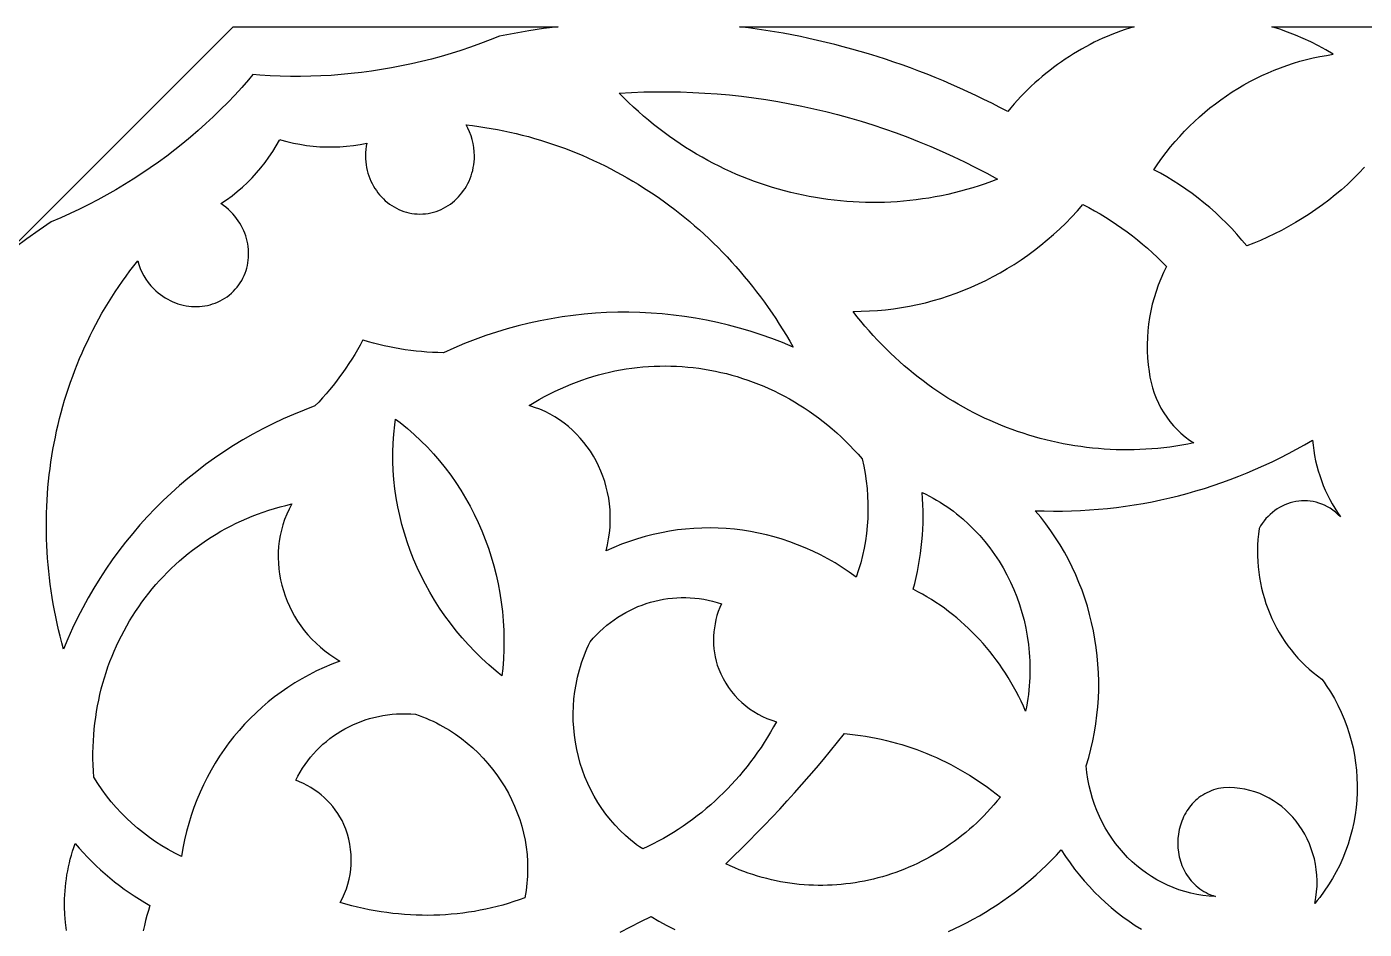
# Model space of a CAD drawing. Extents: x 1908 to 2928, y -299 to 721.
# Drawn here: x 2233.9 to 2323.4, y 561 to 621.4 of the extents above; entities that cross this region are included whole.
import ezdxf

# ---------------------------------------------------------------- set-up
doc = ezdxf.new("R2010")
doc.units = 0
doc.layers.add('BITMAP_LAYER', color=18, linetype='CONTINUOUS')

msp = doc.modelspace()

# ---------------------------------------------------------------- linework, layer by layer
at = {"layer": 'BITMAP_LAYER'}
for points in [[(2232.347, 606.042), (2247.726, 621.421), (2269.476, 621.421), (2268.496, 621.294), (2267.517, 621.147), (2266.541, 620.98), (2265.567, 620.794), (2264.924, 620.537), (2264.278, 620.292), (2263.628, 620.06), (2262.976, 619.841), (2262.32, 619.635), (2261.661, 619.441), (2261, 619.261), (2260.337, 619.093), (2259.671, 618.938), (2259.003, 618.796), (2258.333, 618.667), (2257.661, 618.552), (2256.988, 618.449), (2256.313, 618.359), (2255.637, 618.282), (2254.96, 618.218), (2254.282, 618.167), (2253.602, 618.129), (2252.923, 618.104), (2252.242, 618.093), (2251.562, 618.094), (2250.881, 618.109), (2250.2, 618.137), (2249.519, 618.178), (2249.055, 618.215), (2248.752, 617.86), (2248.3, 617.35), (2247.838, 616.848), (2247.367, 616.357), (2246.887, 615.874), (2246.397, 615.402), (2245.899, 614.938), (2245.392, 614.485), (2244.877, 614.041), (2244.353, 613.607), (2243.82, 613.184), (2243.279, 612.77), (2242.73, 612.367), (2242.173, 611.974), (2241.609, 611.591), (2241.036, 611.219), (2240.456, 610.858), (2239.868, 610.507), (2239.273, 610.167), (2238.671, 609.839), (2238.061, 609.521), (2237.445, 609.214), (2236.821, 608.919), (2236.191, 608.635), (2235.554, 608.362), (2234.734, 607.806), (2233.926, 607.233), (2233.13, 606.645)], [(2323.455, 612.027), (2323.091, 611.632), (2322.713, 611.248), (2322.321, 610.875), (2321.917, 610.513), (2321.502, 610.162), (2321.077, 609.823), (2320.643, 609.496), (2320.201, 609.181), (2319.753, 608.878), (2319.299, 608.588), (2318.84, 608.31), (2318.377, 608.046), (2317.913, 607.795), (2317.446, 607.557), (2316.98, 607.334), (2316.514, 607.124), (2316.051, 606.929), (2315.59, 606.749), (2315.261, 607.145), (2314.924, 607.532), (2314.577, 607.909), (2314.222, 608.276), (2313.858, 608.633), (2313.487, 608.98), (2313.107, 609.316), (2312.719, 609.642), (2312.323, 609.958), (2311.92, 610.262), (2311.51, 610.556), (2311.092, 610.838), (2310.668, 611.11), (2310.237, 611.369), (2309.8, 611.618), (2309.356, 611.854), (2309.625, 612.248), (2309.902, 612.634), (2310.189, 613.01), (2310.484, 613.378), (2310.787, 613.737), (2311.098, 614.086), (2311.416, 614.427), (2311.743, 614.758), (2312.077, 615.08), (2312.418, 615.392), (2312.766, 615.694), (2313.121, 615.986), (2313.483, 616.269), (2313.851, 616.541), (2314.226, 616.803), (2314.606, 617.055), (2314.993, 617.297), (2315.385, 617.527), (2315.783, 617.747), (2316.186, 617.957), (2316.594, 618.155), (2317.007, 618.342), (2317.425, 618.518), (2317.847, 618.683), (2318.274, 618.836), (2318.705, 618.978), (2319.14, 619.108), (2319.579, 619.226), (2320.021, 619.332), (2320.467, 619.426), (2320.916, 619.508), (2321.368, 619.578), (2320.877, 619.871), (2320.379, 620.147), (2319.874, 620.405), (2319.362, 620.645), (2318.843, 620.866), (2318.319, 621.07), (2317.789, 621.255), (2317.255, 621.421), (2343.091, 621.421)], [(2236.565, 560.934), (2236.502, 561.465), (2236.461, 561.997), (2236.444, 562.531), (2236.449, 563.065), (2236.477, 563.599), (2236.5, 563.866), (2236.529, 564.132), (2236.564, 564.398), (2236.605, 564.664), (2236.651, 564.929), (2236.704, 565.193), (2236.763, 565.456), (2236.828, 565.719), (2236.899, 565.981), (2236.976, 566.241), (2237.06, 566.501), (2237.149, 566.759), (2237.418, 566.449), (2237.693, 566.146), (2237.974, 565.848), (2238.262, 565.557), (2238.556, 565.273), (2238.856, 564.995), (2239.162, 564.724), (2239.473, 564.46), (2239.79, 564.203), (2240.113, 563.953), (2240.441, 563.71), (2240.775, 563.475), (2241.113, 563.247), (2241.457, 563.026), (2241.805, 562.813), (2242.158, 562.608), (2242.053, 562.275), (2241.955, 561.939), (2241.865, 561.601), (2241.783, 561.261), (2241.708, 560.92)], [(2295.617, 560.876), (2296.038, 561.067), (2296.456, 561.267), (2296.869, 561.477), (2297.279, 561.695), (2297.684, 561.922), (2298.085, 562.158), (2298.481, 562.402), (2298.873, 562.656), (2299.26, 562.917), (2299.642, 563.187), (2300.019, 563.466), (2300.391, 563.753), (2300.758, 564.048), (2301.119, 564.351), (2301.475, 564.663), (2301.825, 564.982), (2302.17, 565.31), (2302.509, 565.645), (2302.841, 565.988), (2303.168, 566.339), (2303.453, 565.898), (2303.751, 565.469), (2304.059, 565.052), (2304.379, 564.646), (2304.709, 564.252), (2305.05, 563.871), (2305.401, 563.502), (2305.762, 563.145), (2306.133, 562.801), (2306.512, 562.47), (2306.9, 562.152), (2307.297, 561.848), (2307.702, 561.556), (2308.115, 561.279), (2308.536, 561.015)], [(2273.637, 560.835), (2274.326, 561.188), (2275.018, 561.533), (2275.715, 561.869), (2276.235, 561.563), (2276.763, 561.271), (2277.297, 560.995)]]:
    msp.add_lwpolyline(points, dxfattribs=at)
for points in [[(2307.737, 621.329), (2307.435, 621.23), (2307.135, 621.126), (2306.836, 621.016), (2306.54, 620.9), (2306.246, 620.779), (2305.954, 620.651), (2305.664, 620.519), (2305.377, 620.38), (2305.092, 620.237), (2304.81, 620.087), (2304.53, 619.932), (2304.253, 619.772), (2303.978, 619.606), (2303.707, 619.435), (2303.438, 619.259), (2303.172, 619.078), (2302.909, 618.891), (2302.65, 618.699), (2302.393, 618.502), (2302.14, 618.299), (2301.89, 618.092), (2301.643, 617.88), (2301.4, 617.662), (2301.16, 617.44), (2300.924, 617.212), (2300.691, 616.98), (2300.462, 616.743), (2300.237, 616.501), (2300.016, 616.254), (2299.799, 616.003), (2299.586, 615.747), (2299.056, 616.025), (2298.524, 616.297), (2297.989, 616.563), (2297.452, 616.822), (2296.913, 617.075), (2296.371, 617.321), (2295.827, 617.561), (2295.28, 617.794), (2294.732, 618.021), (2294.181, 618.241), (2293.628, 618.455), (2293.074, 618.663), (2292.517, 618.864), (2291.958, 619.058), (2291.398, 619.246), (2290.836, 619.427), (2290.272, 619.602), (2289.706, 619.77), (2289.138, 619.931), (2288.569, 620.086), (2287.999, 620.234), (2287.426, 620.376), (2286.853, 620.511), (2286.278, 620.639), (2285.701, 620.76), (2285.124, 620.875), (2284.545, 620.983), (2283.965, 621.084), (2283.383, 621.179), (2282.801, 621.266), (2282.217, 621.347), (2281.633, 621.421), (2308.042, 621.421)], [(2277.676, 617.06), (2278.496, 617.031), (2279.315, 616.987), (2280.132, 616.929), (2280.948, 616.856), (2281.762, 616.768), (2282.575, 616.666), (2283.385, 616.549), (2284.194, 616.418), (2285, 616.272), (2285.803, 616.111), (2286.604, 615.937), (2287.402, 615.748), (2288.196, 615.544), (2288.988, 615.327), (2289.776, 615.095), (2290.561, 614.849), (2291.342, 614.588), (2292.119, 614.314), (2292.892, 614.025), (2293.66, 613.723), (2294.425, 613.406), (2295.184, 613.076), (2295.939, 612.731), (2296.689, 612.373), (2297.434, 612), (2298.174, 611.614), (2298.908, 611.214), (2298.496, 611.06), (2298.082, 610.913), (2297.666, 610.775), (2297.25, 610.644), (2296.832, 610.522), (2296.413, 610.408), (2295.993, 610.303), (2295.572, 610.205), (2295.151, 610.115), (2294.729, 610.034), (2294.306, 609.96), (2293.883, 609.894), (2293.46, 609.837), (2293.036, 609.787), (2292.612, 609.745), (2292.187, 609.712), (2291.763, 609.686), (2291.339, 609.668), (2290.915, 609.658), (2290.492, 609.655), (2290.069, 609.661), (2289.646, 609.674), (2289.224, 609.695), (2288.802, 609.724), (2288.381, 609.761), (2287.961, 609.805), (2287.542, 609.857), (2287.124, 609.916), (2286.707, 609.984), (2286.292, 610.058), (2285.877, 610.141), (2285.464, 610.231), (2285.053, 610.328), (2284.643, 610.433), (2284.235, 610.546), (2283.829, 610.666), (2283.424, 610.794), (2283.022, 610.929), (2282.622, 611.071), (2282.223, 611.221), (2281.827, 611.378), (2281.434, 611.543), (2281.043, 611.715), (2280.654, 611.894), (2280.268, 612.08), (2279.885, 612.274), (2279.505, 612.475), (2279.127, 612.683), (2278.753, 612.899), (2278.382, 613.122), (2278.014, 613.351), (2277.649, 613.588), (2277.288, 613.832), (2276.93, 614.084), (2276.576, 614.342), (2276.225, 614.607), (2275.878, 614.88), (2275.535, 615.159), (2275.196, 615.445), (2274.862, 615.739), (2274.531, 616.039), (2274.205, 616.346), (2273.882, 616.66), (2273.565, 616.981), (2274.388, 617.027), (2275.211, 617.057), (2276.033, 617.073), (2276.855, 617.074)], [(2263.742, 614.81), (2264.166, 614.753), (2264.588, 614.69), (2265.009, 614.62), (2265.428, 614.544), (2265.845, 614.461), (2266.261, 614.372), (2266.674, 614.277), (2267.086, 614.175), (2267.496, 614.067), (2267.904, 613.953), (2268.31, 613.833), (2268.714, 613.706), (2269.115, 613.573), (2269.515, 613.435), (2269.912, 613.29), (2270.307, 613.139), (2270.699, 612.983), (2271.089, 612.82), (2271.477, 612.651), (2271.862, 612.477), (2272.244, 612.297), (2272.624, 612.111), (2273.001, 611.919), (2273.375, 611.722), (2273.746, 611.519), (2274.115, 611.31), (2274.48, 611.096), (2274.843, 610.876), (2275.203, 610.651), (2275.559, 610.42), (2275.912, 610.184), (2276.262, 609.943), (2276.609, 609.696), (2276.952, 609.444), (2277.292, 609.186), (2277.629, 608.923), (2277.962, 608.655), (2278.292, 608.382), (2278.618, 608.104), (2278.94, 607.821), (2279.258, 607.532), (2279.573, 607.239), (2279.884, 606.94), (2280.191, 606.637), (2280.494, 606.329), (2280.793, 606.016), (2281.088, 605.698), (2281.379, 605.375), (2281.666, 605.048), (2281.948, 604.715), (2282.227, 604.379), (2282.5, 604.037), (2282.77, 603.691), (2283.035, 603.34), (2283.295, 602.985), (2283.551, 602.626), (2283.803, 602.262), (2284.049, 601.893), (2284.291, 601.52), (2284.528, 601.143), (2284.761, 600.762), (2284.988, 600.376), (2285.211, 599.986), (2284.502, 600.279), (2283.788, 600.553), (2283.069, 600.806), (2282.347, 601.04), (2281.62, 601.254), (2280.89, 601.449), (2280.157, 601.624), (2279.421, 601.779), (2278.682, 601.914), (2277.941, 602.03), (2277.199, 602.126), (2276.455, 602.202), (2275.709, 602.259), (2274.964, 602.296), (2274.217, 602.313), (2273.471, 602.311), (2272.725, 602.289), (2271.979, 602.247), (2271.235, 602.186), (2270.491, 602.105), (2269.75, 602.005), (2269.01, 601.884), (2268.273, 601.745), (2267.539, 601.585), (2266.808, 601.406), (2266.08, 601.208), (2265.355, 600.989), (2264.635, 600.752), (2263.92, 600.494), (2263.209, 600.217), (2262.503, 599.921), (2261.803, 599.605), (2261.435, 599.612), (2261.068, 599.627), (2260.703, 599.649), (2260.338, 599.678), (2259.976, 599.714), (2259.614, 599.757), (2259.255, 599.806), (2258.897, 599.863), (2258.54, 599.926), (2258.186, 599.996), (2257.833, 600.073), (2257.482, 600.156), (2257.133, 600.246), (2256.786, 600.342), (2256.442, 600.445), (2256.411, 600.454), (2256.396, 600.426), (2256.225, 600.109), (2256.048, 599.796), (2255.865, 599.486), (2255.676, 599.179), (2255.48, 598.876), (2255.279, 598.575), (2255.072, 598.279), (2254.859, 597.985), (2254.639, 597.696), (2254.414, 597.41), (2254.183, 597.128), (2253.946, 596.85), (2253.703, 596.576), (2253.454, 596.307), (2253.199, 596.041), (2252.481, 595.769), (2251.772, 595.48), (2251.074, 595.173), (2250.386, 594.849), (2249.708, 594.508), (2249.042, 594.15), (2248.387, 593.776), (2247.743, 593.386), (2247.111, 592.979), (2246.491, 592.557), (2245.883, 592.119), (2245.288, 591.665), (2244.705, 591.197), (2244.135, 590.714), (2243.578, 590.216), (2243.035, 589.704), (2242.506, 589.178), (2241.99, 588.638), (2241.489, 588.084), (2241.002, 587.517), (2240.53, 586.937), (2240.073, 586.344), (2239.631, 585.739), (2239.204, 585.121), (2238.794, 584.491), (2238.399, 583.848), (2238.02, 583.195), (2237.658, 582.529), (2237.312, 581.853), (2236.983, 581.166), (2236.672, 580.467), (2236.378, 579.759), (2236.26, 580.192), (2236.148, 580.625), (2236.042, 581.059), (2235.943, 581.494), (2235.851, 581.929), (2235.764, 582.364), (2235.685, 582.799), (2235.611, 583.234), (2235.544, 583.669), (2235.484, 584.105), (2235.43, 584.54), (2235.382, 584.975), (2235.341, 585.41), (2235.305, 585.845), (2235.277, 586.279), (2235.254, 586.713), (2235.238, 587.146), (2235.228, 587.579), (2235.224, 588.011), (2235.227, 588.443), (2235.236, 588.874), (2235.251, 589.304), (2235.272, 589.733), (2235.3, 590.161), (2235.333, 590.588), (2235.373, 591.014), (2235.419, 591.439), (2235.472, 591.863), (2235.53, 592.286), (2235.594, 592.707), (2235.665, 593.127), (2235.742, 593.545), (2235.825, 593.962), (2235.913, 594.377), (2236.008, 594.791), (2236.109, 595.202), (2236.216, 595.612), (2236.329, 596.02), (2236.448, 596.427), (2236.573, 596.831), (2236.705, 597.233), (2236.842, 597.633), (2236.985, 598.031), (2237.133, 598.426), (2237.288, 598.819), (2237.449, 599.21), (2237.616, 599.598), (2237.788, 599.984), (2237.967, 600.367), (2238.151, 600.748), (2238.341, 601.125), (2238.538, 601.5), (2238.739, 601.872), (2238.947, 602.242), (2239.161, 602.608), (2239.38, 602.971), (2239.605, 603.331), (2239.836, 603.688), (2240.073, 604.041), (2240.315, 604.391), (2240.563, 604.738), (2240.817, 605.081), (2241.077, 605.421), (2241.342, 605.757), (2241.417, 605.499), (2241.51, 605.246), (2241.621, 604.998), (2241.748, 604.758), (2241.891, 604.526), (2242.05, 604.303), (2242.225, 604.09), (2242.413, 603.889), (2242.558, 603.75), (2242.708, 603.621), (2242.862, 603.499), (2243.02, 603.386), (2243.182, 603.282), (2243.348, 603.186), (2243.516, 603.099), (2243.687, 603.02), (2243.861, 602.95), (2244.036, 602.888), (2244.214, 602.835), (2244.392, 602.79), (2244.572, 602.754), (2244.753, 602.727), (2244.933, 602.708), (2245.114, 602.698), (2245.295, 602.696), (2245.475, 602.703), (2245.654, 602.719), (2245.832, 602.743), (2246.008, 602.776), (2246.182, 602.818), (2246.354, 602.868), (2246.524, 602.927), (2246.69, 602.995), (2246.853, 603.072), (2247.012, 603.157), (2247.168, 603.251), (2247.319, 603.354), (2247.465, 603.465), (2247.607, 603.585), (2247.743, 603.715), (2247.872, 603.851), (2247.993, 603.992), (2248.104, 604.139), (2248.207, 604.29), (2248.301, 604.445), (2248.386, 604.605), (2248.463, 604.768), (2248.53, 604.934), (2248.59, 605.104), (2248.64, 605.275), (2248.682, 605.45), (2248.715, 605.626), (2248.739, 605.804), (2248.755, 605.983), (2248.762, 606.163), (2248.76, 606.343), (2248.75, 606.524), (2248.731, 606.705), (2248.704, 606.886), (2248.668, 607.066), (2248.623, 607.244), (2248.57, 607.422), (2248.508, 607.597), (2248.438, 607.771), (2248.359, 607.942), (2248.272, 608.11), (2248.176, 608.276), (2248.071, 608.437), (2247.959, 608.596), (2247.837, 608.75), (2247.707, 608.899), (2247.569, 609.044), (2247.41, 609.196), (2247.245, 609.337), (2247.075, 609.467), (2246.901, 609.586), (2247.283, 609.843), (2247.652, 610.113), (2248.008, 610.396), (2248.351, 610.691), (2248.681, 610.998), (2248.998, 611.317), (2249.301, 611.646), (2249.59, 611.986), (2249.866, 612.336), (2250.128, 612.696), (2250.376, 613.066), (2250.609, 613.444), (2250.828, 613.831), (2250.852, 613.876), (2250.9, 613.861), (2251.329, 613.742), (2251.761, 613.64), (2252.198, 613.554), (2252.637, 613.484), (2253.08, 613.432), (2253.525, 613.396), (2253.972, 613.377), (2254.421, 613.376), (2254.872, 613.393), (2255.323, 613.427), (2255.775, 613.478), (2256.227, 613.548), (2256.679, 613.636), (2256.64, 613.429), (2256.612, 613.217), (2256.595, 613), (2256.589, 612.781), (2256.594, 612.58), (2256.608, 612.383), (2256.631, 612.188), (2256.663, 611.996), (2256.704, 611.808), (2256.753, 611.623), (2256.81, 611.442), (2256.876, 611.266), (2256.949, 611.093), (2257.029, 610.926), (2257.117, 610.763), (2257.212, 610.605), (2257.314, 610.452), (2257.422, 610.305), (2257.536, 610.164), (2257.657, 610.029), (2257.784, 609.9), (2257.916, 609.778), (2258.054, 609.662), (2258.197, 609.553), (2258.345, 609.452), (2258.497, 609.359), (2258.654, 609.273), (2258.816, 609.195), (2258.981, 609.125), (2259.151, 609.064), (2259.324, 609.011), (2259.5, 608.968), (2259.68, 608.934), (2259.862, 608.909), (2260.047, 608.894), (2260.235, 608.889), (2260.423, 608.894), (2260.608, 608.909), (2260.79, 608.934), (2260.97, 608.968), (2261.146, 609.011), (2261.319, 609.064), (2261.489, 609.125), (2261.654, 609.195), (2261.816, 609.273), (2261.973, 609.359), (2262.125, 609.452), (2262.273, 609.553), (2262.416, 609.662), (2262.554, 609.778), (2262.686, 609.9), (2262.813, 610.029), (2262.934, 610.164), (2263.048, 610.305), (2263.156, 610.452), (2263.258, 610.605), (2263.353, 610.763), (2263.441, 610.926), (2263.521, 611.093), (2263.594, 611.266), (2263.659, 611.442), (2263.717, 611.623), (2263.766, 611.808), (2263.807, 611.996), (2263.839, 612.188), (2263.862, 612.383), (2263.876, 612.58), (2263.881, 612.781), (2263.872, 613.057), (2263.844, 613.331), (2263.799, 613.601), (2263.736, 613.866), (2263.656, 614.126), (2263.56, 614.379), (2263.446, 614.624), (2263.317, 614.86)], [(2305.006, 609.317), (2305.387, 609.109), (2305.764, 608.894), (2306.137, 608.67), (2306.504, 608.438), (2306.867, 608.197), (2307.226, 607.949), (2307.579, 607.693), (2307.927, 607.429), (2308.27, 607.158), (2308.608, 606.878), (2308.94, 606.592), (2309.266, 606.297), (2309.587, 605.996), (2309.903, 605.687), (2310.212, 605.37), (2310.012, 604.966), (2309.828, 604.554), (2309.661, 604.136), (2309.511, 603.711), (2309.377, 603.281), (2309.26, 602.846), (2309.161, 602.406), (2309.078, 601.963), (2309.012, 601.516), (2308.964, 601.067), (2308.933, 600.615), (2308.919, 600.162), (2308.923, 599.708), (2308.945, 599.254), (2308.984, 598.8), (2309.041, 598.347), (2309.099, 597.974), (2309.177, 597.608), (2309.274, 597.249), (2309.39, 596.898), (2309.523, 596.556), (2309.674, 596.222), (2309.842, 595.899), (2310.026, 595.587), (2310.227, 595.286), (2310.443, 594.997), (2310.675, 594.722), (2310.921, 594.46), (2311.181, 594.212), (2311.456, 593.98), (2311.743, 593.764), (2312.044, 593.565), (2311.643, 593.486), (2311.242, 593.414), (2310.841, 593.35), (2310.44, 593.294), (2310.039, 593.245), (2309.638, 593.203), (2309.237, 593.169), (2308.836, 593.142), (2308.436, 593.122), (2308.036, 593.109), (2307.637, 593.104), (2307.238, 593.106), (2306.84, 593.115), (2306.442, 593.131), (2306.045, 593.155), (2305.649, 593.185), (2305.254, 593.223), (2304.861, 593.267), (2304.468, 593.319), (2304.076, 593.377), (2303.686, 593.443), (2303.297, 593.515), (2302.909, 593.594), (2302.523, 593.68), (2302.139, 593.773), (2301.756, 593.873), (2301.375, 593.979), (2300.996, 594.092), (2300.618, 594.212), (2300.243, 594.338), (2299.87, 594.471), (2299.499, 594.611), (2299.13, 594.757), (2298.763, 594.91), (2298.399, 595.069), (2298.037, 595.234), (2297.678, 595.406), (2297.322, 595.585), (2296.968, 595.77), (2296.617, 595.961), (2296.268, 596.158), (2295.923, 596.362), (2295.581, 596.572), (2295.241, 596.789), (2294.905, 597.011), (2294.573, 597.24), (2294.243, 597.475), (2293.917, 597.715), (2293.595, 597.962), (2293.276, 598.215), (2292.96, 598.474), (2292.649, 598.739), (2292.341, 599.01), (2292.037, 599.287), (2291.737, 599.57), (2291.441, 599.858), (2291.15, 600.153), (2290.862, 600.453), (2290.579, 600.759), (2290.3, 601.07), (2290.026, 601.388), (2289.756, 601.711), (2289.491, 602.039), (2289.23, 602.374), (2289.777, 602.378), (2290.322, 602.398), (2290.865, 602.433), (2291.406, 602.483), (2291.945, 602.548), (2292.48, 602.627), (2293.013, 602.722), (2293.542, 602.83), (2294.068, 602.954), (2294.59, 603.092), (2295.109, 603.244), (2295.622, 603.41), (2296.132, 603.59), (2296.636, 603.784), (2297.136, 603.991), (2297.63, 604.213), (2298.119, 604.448), (2298.602, 604.696), (2299.079, 604.958), (2299.55, 605.232), (2300.015, 605.52), (2300.472, 605.821), (2300.923, 606.135), (2301.366, 606.461), (2301.802, 606.8), (2302.23, 607.151), (2302.65, 607.515), (2303.061, 607.891), (2303.464, 608.279), (2303.859, 608.68), (2304.244, 609.092), (2304.62, 609.516)], [(2277.038, 598.712), (2277.412, 598.699), (2277.787, 598.677), (2278.16, 598.647), (2278.533, 598.608), (2278.905, 598.561), (2279.276, 598.506), (2279.645, 598.443), (2280.014, 598.371), (2280.381, 598.292), (2280.746, 598.204), (2281.11, 598.108), (2281.472, 598.004), (2281.832, 597.891), (2282.19, 597.771), (2282.546, 597.642), (2282.9, 597.506), (2283.251, 597.361), (2283.599, 597.208), (2283.945, 597.048), (2284.288, 596.879), (2284.628, 596.703), (2284.965, 596.518), (2285.299, 596.326), (2285.63, 596.125), (2285.956, 595.917), (2286.28, 595.701), (2286.599, 595.477), (2286.915, 595.245), (2287.227, 595.006), (2287.535, 594.758), (2287.838, 594.503), (2288.137, 594.241), (2288.432, 593.97), (2288.722, 593.692), (2289.007, 593.406), (2289.287, 593.113), (2289.563, 592.811), (2289.833, 592.503), (2289.943, 592.01), (2290.036, 591.515), (2290.11, 591.017), (2290.167, 590.517), (2290.205, 590.017), (2290.225, 589.515), (2290.227, 589.014), (2290.211, 588.512), (2290.177, 588.012), (2290.125, 587.514), (2290.056, 587.018), (2289.968, 586.524), (2289.862, 586.034), (2289.739, 585.547), (2289.597, 585.065), (2289.438, 584.588), (2288.973, 584.92), (2288.5, 585.236), (2288.019, 585.533), (2287.531, 585.814), (2287.037, 586.076), (2286.536, 586.321), (2286.03, 586.548), (2285.518, 586.758), (2285.002, 586.949), (2284.48, 587.123), (2283.955, 587.279), (2283.426, 587.417), (2282.893, 587.537), (2282.358, 587.639), (2281.82, 587.723), (2281.28, 587.789), (2280.738, 587.837), (2280.195, 587.867), (2279.651, 587.878), (2279.107, 587.871), (2278.562, 587.846), (2278.019, 587.803), (2277.475, 587.741), (2276.934, 587.661), (2276.393, 587.562), (2275.855, 587.445), (2275.319, 587.309), (2274.787, 587.154), (2274.257, 586.981), (2273.731, 586.789), (2273.209, 586.579), (2272.692, 586.349), (2272.789, 586.744), (2272.865, 587.14), (2272.922, 587.535), (2272.96, 587.929), (2272.978, 588.322), (2272.978, 588.713), (2272.96, 589.101), (2272.924, 589.485), (2272.87, 589.866), (2272.799, 590.242), (2272.71, 590.613), (2272.606, 590.977), (2272.485, 591.336), (2272.348, 591.687), (2272.195, 592.03), (2272.027, 592.365), (2271.844, 592.691), (2271.647, 593.007), (2271.435, 593.313), (2271.209, 593.608), (2270.97, 593.891), (2270.718, 594.162), (2270.452, 594.421), (2270.174, 594.665), (2269.884, 594.896), (2269.581, 595.112), (2269.267, 595.313), (2268.942, 595.498), (2268.606, 595.666), (2268.259, 595.817), (2267.902, 595.95), (2267.535, 596.065), (2267.878, 596.276), (2268.224, 596.478), (2268.572, 596.671), (2268.923, 596.855), (2269.277, 597.03), (2269.633, 597.197), (2269.991, 597.355), (2270.351, 597.504), (2270.713, 597.644), (2271.077, 597.776), (2271.442, 597.899), (2271.809, 598.013), (2272.178, 598.118), (2272.547, 598.215), (2272.918, 598.304), (2273.29, 598.383), (2273.663, 598.454), (2274.037, 598.517), (2274.411, 598.571), (2274.786, 598.617), (2275.161, 598.654), (2275.536, 598.682), (2275.912, 598.702), (2276.287, 598.714), (2276.662, 598.717)], [(2258.914, 594.927), (2259.391, 594.54), (2259.852, 594.136), (2260.298, 593.718), (2260.729, 593.284), (2261.143, 592.837), (2261.542, 592.375), (2261.925, 591.9), (2262.291, 591.412), (2262.641, 590.913), (2262.973, 590.401), (2263.289, 589.878), (2263.588, 589.344), (2263.869, 588.8), (2264.132, 588.246), (2264.378, 587.683), (2264.605, 587.111), (2264.814, 586.531), (2265.005, 585.943), (2265.177, 585.348), (2265.33, 584.746), (2265.464, 584.138), (2265.578, 583.524), (2265.673, 582.905), (2265.749, 582.282), (2265.804, 581.654), (2265.839, 581.022), (2265.853, 580.387), (2265.847, 579.75), (2265.821, 579.11), (2265.773, 578.469), (2265.72, 577.98), (2265.338, 578.288), (2264.85, 578.708), (2264.379, 579.142), (2263.924, 579.588), (2263.485, 580.047), (2263.064, 580.519), (2262.659, 581.002), (2262.271, 581.496), (2261.9, 582.001), (2261.547, 582.516), (2261.212, 583.041), (2260.895, 583.574), (2260.595, 584.117), (2260.314, 584.667), (2260.052, 585.225), (2259.809, 585.79), (2259.584, 586.362), (2259.379, 586.94), (2259.193, 587.523), (2259.026, 588.112), (2258.88, 588.705), (2258.753, 589.302), (2258.647, 589.903), (2258.561, 590.507), (2258.496, 591.113), (2258.451, 591.721), (2258.428, 592.331), (2258.426, 592.942), (2258.446, 593.554), (2258.487, 594.165), (2258.55, 594.776), (2258.603, 595.162)], [(2320.021, 593.411), (2320.069, 593.065), (2320.127, 592.721), (2320.196, 592.38), (2320.277, 592.042), (2320.368, 591.708), (2320.469, 591.378), (2320.582, 591.051), (2320.705, 590.729), (2320.838, 590.411), (2320.981, 590.099), (2321.135, 589.791), (2321.299, 589.489), (2321.473, 589.193), (2321.656, 588.903), (2321.849, 588.62), (2321.684, 588.785), (2321.514, 588.935), (2321.34, 589.071), (2321.161, 589.194), (2320.979, 589.302), (2320.793, 589.397), (2320.605, 589.478), (2320.414, 589.547), (2320.222, 589.602), (2320.029, 589.645), (2319.835, 589.675), (2319.64, 589.693), (2319.446, 589.699), (2319.252, 589.693), (2319.059, 589.676), (2318.868, 589.647), (2318.679, 589.607), (2318.493, 589.556), (2318.309, 589.495), (2318.129, 589.423), (2317.953, 589.341), (2317.782, 589.25), (2317.615, 589.148), (2317.453, 589.037), (2317.298, 588.916), (2317.149, 588.787), (2317.006, 588.649), (2316.871, 588.502), (2316.744, 588.346), (2316.625, 588.183), (2316.514, 588.012), (2316.413, 587.833), (2316.366, 587.465), (2316.332, 587.098), (2316.311, 586.731), (2316.302, 586.365), (2316.305, 586.001), (2316.321, 585.637), (2316.348, 585.276), (2316.388, 584.916), (2316.439, 584.559), (2316.502, 584.205), (2316.577, 583.853), (2316.664, 583.505), (2316.761, 583.161), (2316.87, 582.821), (2316.99, 582.485), (2317.121, 582.154), (2317.263, 581.828), (2317.415, 581.507), (2317.578, 581.192), (2317.752, 580.883), (2317.936, 580.58), (2318.13, 580.284), (2318.334, 579.994), (2318.549, 579.713), (2318.773, 579.438), (2319.007, 579.172), (2319.25, 578.914), (2319.503, 578.664), (2319.765, 578.424), (2320.037, 578.193), (2320.317, 577.971), (2320.607, 577.759), (2320.76, 577.549), (2320.909, 577.337), (2321.19, 576.905), (2321.45, 576.462), (2321.69, 576.011), (2321.91, 575.552), (2322.109, 575.085), (2322.287, 574.611), (2322.445, 574.131), (2322.582, 573.645), (2322.699, 573.156), (2322.796, 572.662), (2322.872, 572.166), (2322.927, 571.667), (2322.962, 571.166), (2322.977, 570.665), (2322.972, 570.164), (2322.946, 569.663), (2322.9, 569.164), (2322.834, 568.668), (2322.748, 568.174), (2322.641, 567.684), (2322.514, 567.198), (2322.367, 566.718), (2322.2, 566.243), (2322.013, 565.775), (2321.805, 565.315), (2321.578, 564.863), (2321.331, 564.42), (2321.063, 563.987), (2320.776, 563.564), (2320.468, 563.153), (2320.307, 562.951), (2320.141, 562.753), (2320.211, 563.137), (2320.26, 563.519), (2320.286, 563.898), (2320.291, 564.274), (2320.275, 564.645), (2320.239, 565.012), (2320.184, 565.372), (2320.109, 565.727), (2320.016, 566.074), (2319.905, 566.413), (2319.776, 566.744), (2319.63, 567.066), (2319.468, 567.378), (2319.291, 567.68), (2319.098, 567.97), (2318.89, 568.248), (2318.668, 568.513), (2318.433, 568.765), (2318.185, 569.003), (2317.924, 569.226), (2317.652, 569.434), (2317.368, 569.625), (2317.073, 569.799), (2316.768, 569.956), (2316.454, 570.095), (2316.13, 570.214), (2315.798, 570.314), (2315.458, 570.393), (2315.11, 570.451), (2314.755, 570.488), (2314.395, 570.501), (2314.028, 570.492), (2313.854, 570.465), (2313.684, 570.43), (2313.52, 570.389), (2313.36, 570.34), (2313.206, 570.285), (2313.057, 570.224), (2312.912, 570.156), (2312.773, 570.082), (2312.638, 570.002), (2312.509, 569.917), (2312.385, 569.827), (2312.266, 569.731), (2312.152, 569.631), (2312.043, 569.525), (2311.939, 569.416), (2311.84, 569.302), (2311.747, 569.184), (2311.659, 569.062), (2311.575, 568.937), (2311.498, 568.809), (2311.425, 568.677), (2311.358, 568.542), (2311.296, 568.405), (2311.239, 568.265), (2311.188, 568.123), (2311.141, 567.979), (2311.065, 567.686), (2311.01, 567.388), (2310.977, 567.086), (2310.966, 566.782), (2310.976, 566.478), (2311.009, 566.176), (2311.033, 566.026), (2311.064, 565.877), (2311.099, 565.73), (2311.14, 565.584), (2311.187, 565.44), (2311.24, 565.298), (2311.298, 565.158), (2311.362, 565.02), (2311.431, 564.885), (2311.506, 564.753), (2311.587, 564.624), (2311.673, 564.499), (2311.766, 564.377), (2311.864, 564.259), (2311.967, 564.144), (2312.077, 564.034), (2312.192, 563.929), (2312.313, 563.828), (2312.44, 563.732), (2312.573, 563.641), (2312.712, 563.555), (2312.856, 563.475), (2313.007, 563.4), (2313.163, 563.332), (2313.325, 563.27), (2313.493, 563.214), (2313.07, 563.239), (2312.652, 563.284), (2312.24, 563.35), (2311.833, 563.435), (2311.434, 563.54), (2311.042, 563.663), (2310.657, 563.805), (2310.28, 563.964), (2309.912, 564.141), (2309.553, 564.335), (2309.203, 564.546), (2308.863, 564.772), (2308.533, 565.014), (2308.214, 565.271), (2307.907, 565.543), (2307.611, 565.829), (2307.327, 566.129), (2307.056, 566.442), (2306.798, 566.768), (2306.553, 567.106), (2306.323, 567.456), (2306.107, 567.817), (2305.905, 568.189), (2305.72, 568.572), (2305.55, 568.965), (2305.396, 569.367), (2305.259, 569.778), (2305.139, 570.198), (2305.037, 570.627), (2304.953, 571.062), (2304.888, 571.506), (2304.841, 571.955), (2305.006, 572.513), (2305.153, 573.074), (2305.282, 573.638), (2305.392, 574.204), (2305.484, 574.771), (2305.558, 575.34), (2305.613, 575.91), (2305.651, 576.479), (2305.671, 577.049), (2305.673, 577.618), (2305.658, 578.186), (2305.625, 578.753), (2305.575, 579.317), (2305.507, 579.879), (2305.422, 580.438), (2305.32, 580.994), (2305.2, 581.545), (2305.064, 582.092), (2304.911, 582.635), (2304.741, 583.172), (2304.554, 583.703), (2304.351, 584.229), (2304.131, 584.747), (2303.895, 585.258), (2303.642, 585.762), (2303.373, 586.257), (2303.088, 586.744), (2302.787, 587.222), (2302.47, 587.691), (2302.137, 588.149), (2301.788, 588.597), (2301.424, 589.034), (2302.031, 589.014), (2302.637, 589.005), (2303.243, 589.008), (2303.849, 589.021), (2304.453, 589.046), (2305.056, 589.081), (2305.659, 589.128), (2306.26, 589.185), (2306.86, 589.253), (2307.458, 589.332), (2308.054, 589.422), (2308.649, 589.523), (2309.242, 589.635), (2309.834, 589.757), (2310.423, 589.89), (2311.009, 590.034), (2311.594, 590.188), (2312.175, 590.353), (2312.755, 590.529), (2313.331, 590.715), (2313.904, 590.912), (2314.475, 591.119), (2315.042, 591.336), (2315.606, 591.564), (2316.167, 591.803), (2316.724, 592.052), (2317.278, 592.311), (2317.827, 592.58), (2318.373, 592.86), (2318.915, 593.15), (2319.452, 593.45), (2319.985, 593.76)], [(2294.104, 590.129), (2294.346, 590.005), (2294.585, 589.875), (2294.82, 589.74), (2295.052, 589.6), (2295.28, 589.456), (2295.504, 589.306), (2295.724, 589.152), (2295.941, 588.993), (2296.153, 588.829), (2296.362, 588.661), (2296.567, 588.489), (2296.965, 588.132), (2297.346, 587.758), (2297.711, 587.368), (2298.059, 586.963), (2298.39, 586.543), (2298.703, 586.11), (2298.998, 585.663), (2299.275, 585.205), (2299.533, 584.734), (2299.773, 584.253), (2299.993, 583.761), (2300.194, 583.259), (2300.375, 582.749), (2300.536, 582.23), (2300.676, 581.704), (2300.796, 581.17), (2300.894, 580.631), (2300.971, 580.086), (2301.026, 579.536), (2301.045, 579.26), (2301.059, 578.982), (2301.067, 578.704), (2301.07, 578.425), (2301.067, 578.145), (2301.058, 577.865), (2301.043, 577.584), (2301.022, 577.303), (2300.996, 577.021), (2300.963, 576.739), (2300.925, 576.457), (2300.881, 576.175), (2300.831, 575.893), (2300.774, 575.61), (2300.628, 575.945), (2300.475, 576.275), (2300.316, 576.6), (2300.151, 576.922), (2299.978, 577.239), (2299.8, 577.551), (2299.616, 577.859), (2299.425, 578.162), (2299.228, 578.46), (2299.026, 578.753), (2298.818, 579.041), (2298.604, 579.325), (2298.384, 579.603), (2298.159, 579.875), (2297.928, 580.143), (2297.692, 580.404), (2297.45, 580.661), (2297.204, 580.911), (2296.952, 581.156), (2296.695, 581.395), (2296.433, 581.628), (2296.166, 581.855), (2295.895, 582.076), (2295.619, 582.291), (2295.338, 582.499), (2295.053, 582.701), (2294.763, 582.896), (2294.469, 583.085), (2294.17, 583.267), (2293.868, 583.442), (2293.561, 583.61), (2293.251, 583.772), (2293.355, 584.166), (2293.451, 584.563), (2293.538, 584.962), (2293.616, 585.363), (2293.685, 585.765), (2293.746, 586.169), (2293.797, 586.573), (2293.84, 586.98), (2293.873, 587.387), (2293.898, 587.795), (2293.914, 588.203), (2293.921, 588.612), (2293.918, 589.021), (2293.907, 589.43), (2293.887, 589.84), (2293.858, 590.249)], [(2251.471, 589.144), (2251.312, 588.798), (2251.174, 588.446), (2251.055, 588.089), (2250.956, 587.728), (2250.876, 587.364), (2250.815, 586.998), (2250.773, 586.629), (2250.749, 586.259), (2250.744, 585.889), (2250.757, 585.519), (2250.789, 585.149), (2250.837, 584.781), (2250.904, 584.415), (2250.988, 584.052), (2251.089, 583.692), (2251.207, 583.337), (2251.342, 582.986), (2251.493, 582.641), (2251.661, 582.302), (2251.845, 581.97), (2252.045, 581.645), (2252.26, 581.329), (2252.491, 581.022), (2252.738, 580.725), (2252.999, 580.437), (2253.275, 580.161), (2253.566, 579.896), (2253.871, 579.644), (2254.191, 579.405), (2254.525, 579.179), (2254.872, 578.968), (2254.344, 578.765), (2253.827, 578.545), (2253.319, 578.308), (2252.822, 578.056), (2252.336, 577.789), (2251.861, 577.506), (2251.398, 577.208), (2250.946, 576.896), (2250.506, 576.57), (2250.078, 576.23), (2249.663, 575.876), (2249.26, 575.509), (2248.871, 575.129), (2248.494, 574.736), (2248.131, 574.331), (2247.782, 573.914), (2247.447, 573.486), (2247.126, 573.046), (2246.819, 572.595), (2246.528, 572.134), (2246.251, 571.662), (2245.99, 571.18), (2245.744, 570.688), (2245.514, 570.187), (2245.301, 569.677), (2245.103, 569.159), (2244.922, 568.632), (2244.758, 568.096), (2244.612, 567.553), (2244.482, 567.003), (2244.371, 566.446), (2244.277, 565.881), (2243.827, 566.106), (2243.386, 566.347), (2242.955, 566.604), (2242.533, 566.876), (2242.122, 567.163), (2241.722, 567.465), (2241.333, 567.78), (2240.955, 568.11), (2240.589, 568.453), (2240.236, 568.809), (2239.896, 569.178), (2239.569, 569.559), (2239.255, 569.952), (2238.956, 570.357), (2238.671, 570.772), (2238.401, 571.199), (2238.374, 571.608), (2238.356, 572.016), (2238.346, 572.422), (2238.346, 572.826), (2238.354, 573.227), (2238.371, 573.627), (2238.397, 574.024), (2238.431, 574.419), (2238.474, 574.812), (2238.525, 575.201), (2238.584, 575.588), (2238.652, 575.973), (2238.728, 576.354), (2238.812, 576.733), (2238.904, 577.108), (2239.004, 577.48), (2239.112, 577.849), (2239.227, 578.214), (2239.35, 578.576), (2239.481, 578.934), (2239.62, 579.288), (2239.766, 579.639), (2239.919, 579.986), (2240.08, 580.328), (2240.248, 580.666), (2240.423, 581), (2240.606, 581.33), (2240.795, 581.655), (2240.991, 581.976), (2241.194, 582.292), (2241.404, 582.603), (2241.621, 582.909), (2241.844, 583.21), (2242.074, 583.506), (2242.311, 583.797), (2242.553, 584.083), (2242.803, 584.363), (2243.058, 584.637), (2243.32, 584.906), (2243.587, 585.169), (2243.861, 585.427), (2244.141, 585.678), (2244.427, 585.923), (2244.718, 586.162), (2245.015, 586.395), (2245.318, 586.621), (2245.626, 586.841), (2245.94, 587.055), (2246.26, 587.261), (2246.584, 587.461), (2246.914, 587.654), (2247.249, 587.84), (2247.59, 588.019), (2247.935, 588.19), (2248.285, 588.354), (2248.641, 588.511), (2249.001, 588.66), (2249.365, 588.802), (2249.735, 588.936), (2250.109, 589.062), (2250.487, 589.18), (2250.87, 589.29), (2251.258, 589.391), (2251.649, 589.485)], [(2278.327, 583.211), (2278.627, 583.188), (2278.928, 583.154), (2279.227, 583.108), (2279.527, 583.05), (2279.825, 582.98), (2280.122, 582.899), (2280.418, 582.805), (2280.305, 582.547), (2280.205, 582.284), (2280.119, 582.016), (2280.046, 581.745), (2279.987, 581.471), (2279.942, 581.195), (2279.909, 580.917), (2279.891, 580.638), (2279.885, 580.358), (2279.894, 580.078), (2279.916, 579.798), (2279.952, 579.52), (2280.001, 579.243), (2280.064, 578.968), (2280.141, 578.696), (2280.231, 578.428), (2280.373, 578.106), (2280.531, 577.795), (2280.705, 577.496), (2280.894, 577.209), (2281.096, 576.935), (2281.313, 576.674), (2281.543, 576.426), (2281.785, 576.193), (2282.039, 575.975), (2282.304, 575.773), (2282.58, 575.586), (2282.866, 575.416), (2283.162, 575.263), (2283.466, 575.128), (2283.779, 575.011), (2284.099, 574.913), (2283.905, 574.558), (2283.704, 574.209), (2283.497, 573.865), (2283.284, 573.525), (2283.065, 573.191), (2282.84, 572.861), (2282.608, 572.538), (2282.371, 572.219), (2282.128, 571.906), (2281.88, 571.598), (2281.625, 571.296), (2281.366, 571), (2281.1, 570.709), (2280.83, 570.424), (2280.554, 570.146), (2280.273, 569.873), (2279.987, 569.606), (2279.696, 569.346), (2279.4, 569.091), (2279.099, 568.843), (2278.793, 568.602), (2278.483, 568.367), (2278.168, 568.139), (2277.849, 567.917), (2277.525, 567.702), (2277.197, 567.494), (2276.865, 567.293), (2276.528, 567.099), (2276.188, 566.912), (2275.844, 566.732), (2275.495, 566.559), (2275.144, 566.394), (2274.94, 566.534), (2274.741, 566.678), (2274.545, 566.826), (2274.355, 566.978), (2274.168, 567.135), (2273.986, 567.296), (2273.634, 567.63), (2273.3, 567.978), (2272.984, 568.341), (2272.685, 568.718), (2272.405, 569.107), (2272.143, 569.508), (2271.899, 569.921), (2271.674, 570.344), (2271.469, 570.776), (2271.282, 571.218), (2271.114, 571.668), (2270.966, 572.124), (2270.838, 572.588), (2270.729, 573.057), (2270.641, 573.531), (2270.573, 574.01), (2270.525, 574.491), (2270.498, 574.976), (2270.492, 575.462), (2270.507, 575.95), (2270.544, 576.437), (2270.602, 576.924), (2270.681, 577.41), (2270.783, 577.894), (2270.906, 578.375), (2270.976, 578.614), (2271.052, 578.852), (2271.133, 579.089), (2271.22, 579.325), (2271.312, 579.56), (2271.411, 579.793), (2271.515, 580.025), (2271.624, 580.255), (2271.835, 580.495), (2272.053, 580.726), (2272.277, 580.947), (2272.508, 581.159), (2272.745, 581.361), (2272.987, 581.552), (2273.235, 581.734), (2273.488, 581.906), (2273.747, 582.068), (2274.01, 582.219), (2274.277, 582.36), (2274.549, 582.491), (2274.824, 582.611), (2275.103, 582.721), (2275.385, 582.82), (2275.67, 582.909), (2275.958, 582.987), (2276.249, 583.053), (2276.541, 583.109), (2276.836, 583.154), (2277.132, 583.188), (2277.429, 583.211), (2277.728, 583.222), (2278.027, 583.222)], [(2259.618, 575.435), (2259.937, 575.414), (2260.177, 575.329), (2260.415, 575.238), (2260.649, 575.143), (2260.88, 575.043), (2261.109, 574.937), (2261.334, 574.827), (2261.556, 574.712), (2261.774, 574.593), (2262.202, 574.34), (2262.615, 574.069), (2263.015, 573.782), (2263.401, 573.478), (2263.771, 573.159), (2264.126, 572.825), (2264.466, 572.477), (2264.789, 572.116), (2265.096, 571.741), (2265.387, 571.355), (2265.659, 570.957), (2265.915, 570.549), (2266.151, 570.13), (2266.37, 569.702), (2266.569, 569.266), (2266.749, 568.822), (2266.91, 568.37), (2267.05, 567.912), (2267.169, 567.448), (2267.268, 566.979), (2267.345, 566.506), (2267.4, 566.028), (2267.433, 565.548), (2267.443, 565.065), (2267.431, 564.581), (2267.415, 564.338), (2267.394, 564.095), (2267.367, 563.853), (2267.334, 563.61), (2267.295, 563.367), (2267.25, 563.124), (2266.884, 562.992), (2266.516, 562.868), (2266.145, 562.752), (2265.772, 562.643), (2265.397, 562.543), (2265.02, 562.45), (2264.641, 562.365), (2264.26, 562.288), (2263.877, 562.219), (2263.493, 562.158), (2263.108, 562.105), (2262.721, 562.06), (2262.333, 562.022), (2261.944, 561.993), (2261.554, 561.971), (2261.163, 561.957), (2260.771, 561.951), (2260.379, 561.953), (2259.986, 561.963), (2259.593, 561.981), (2259.2, 562.007), (2258.807, 562.041), (2258.413, 562.083), (2258.02, 562.132), (2257.627, 562.19), (2257.234, 562.255), (2256.842, 562.329), (2256.451, 562.41), (2256.06, 562.5), (2255.67, 562.597), (2255.281, 562.702), (2254.894, 562.815), (2255.051, 563.111), (2255.189, 563.415), (2255.308, 563.726), (2255.409, 564.043), (2255.491, 564.366), (2255.555, 564.693), (2255.599, 565.024), (2255.624, 565.357), (2255.631, 565.693), (2255.618, 566.031), (2255.587, 566.368), (2255.536, 566.706), (2255.467, 567.042), (2255.378, 567.376), (2255.27, 567.708), (2255.143, 568.036), (2255.017, 568.29), (2254.879, 568.536), (2254.729, 568.775), (2254.568, 569.006), (2254.397, 569.228), (2254.215, 569.441), (2254.023, 569.645), (2253.821, 569.839), (2253.61, 570.024), (2253.391, 570.198), (2253.163, 570.361), (2252.928, 570.512), (2252.685, 570.652), (2252.435, 570.781), (2252.178, 570.896), (2251.916, 570.999), (2252.059, 571.275), (2252.211, 571.542), (2252.373, 571.803), (2252.544, 572.055), (2252.723, 572.3), (2252.911, 572.536), (2253.107, 572.764), (2253.311, 572.984), (2253.523, 573.196), (2253.742, 573.399), (2253.968, 573.594), (2254.202, 573.779), (2254.442, 573.955), (2254.688, 574.123), (2254.941, 574.281), (2255.199, 574.43), (2255.464, 574.569), (2255.733, 574.698), (2256.008, 574.818), (2256.288, 574.927), (2256.573, 575.027), (2256.861, 575.116), (2257.154, 575.195), (2257.451, 575.263), (2257.752, 575.321), (2258.056, 575.368), (2258.363, 575.404), (2258.673, 575.428), (2258.986, 575.442), (2259.301, 575.444)], [(2289.011, 574.08), (2289.365, 574.039), (2289.717, 573.992), (2290.068, 573.938), (2290.418, 573.877), (2290.766, 573.81), (2291.113, 573.737), (2291.459, 573.657), (2291.803, 573.57), (2292.145, 573.477), (2292.485, 573.378), (2292.824, 573.272), (2293.161, 573.16), (2293.496, 573.042), (2293.828, 572.917), (2294.159, 572.786), (2294.487, 572.649), (2294.813, 572.505), (2295.137, 572.356), (2295.458, 572.2), (2295.777, 572.038), (2296.093, 571.871), (2296.406, 571.697), (2296.717, 571.517), (2297.024, 571.331), (2297.329, 571.139), (2297.631, 570.942), (2297.93, 570.738), (2298.225, 570.529), (2298.518, 570.314), (2298.807, 570.093), (2299.092, 569.866), (2298.878, 569.604), (2298.659, 569.347), (2298.436, 569.095), (2298.209, 568.85), (2297.978, 568.61), (2297.744, 568.376), (2297.505, 568.147), (2297.263, 567.925), (2297.017, 567.708), (2296.768, 567.497), (2296.515, 567.292), (2296.26, 567.093), (2296, 566.899), (2295.738, 566.712), (2295.473, 566.53), (2295.205, 566.355), (2294.934, 566.185), (2294.66, 566.022), (2294.384, 565.865), (2294.105, 565.713), (2293.823, 565.568), (2293.54, 565.429), (2293.254, 565.296), (2292.965, 565.169), (2292.675, 565.048), (2292.383, 564.933), (2292.088, 564.825), (2291.792, 564.723), (2291.494, 564.627), (2291.195, 564.538), (2290.894, 564.455), (2290.592, 564.378), (2290.288, 564.307), (2289.983, 564.243), (2289.677, 564.185), (2289.369, 564.134), (2289.061, 564.089), (2288.752, 564.05), (2288.442, 564.018), (2288.131, 563.993), (2287.82, 563.974), (2287.508, 563.962), (2287.196, 563.956), (2286.883, 563.957), (2286.57, 563.964), (2286.257, 563.978), (2285.944, 563.999), (2285.631, 564.026), (2285.318, 564.061), (2285.006, 564.101), (2284.693, 564.149), (2284.381, 564.203), (2284.07, 564.265), (2283.759, 564.333), (2283.449, 564.408), (2283.139, 564.489), (2282.831, 564.578), (2282.523, 564.674), (2282.216, 564.776), (2281.911, 564.886), (2281.607, 565.002), (2281.304, 565.125), (2281.002, 565.256), (2280.702, 565.393), (2281.232, 565.904), (2281.757, 566.419), (2282.278, 566.939), (2282.794, 567.464), (2283.307, 567.994), (2283.815, 568.527), (2284.319, 569.066), (2284.819, 569.609), (2285.314, 570.157), (2285.805, 570.709), (2286.291, 571.265), (2286.773, 571.826), (2287.251, 572.391), (2287.724, 572.961), (2288.193, 573.535), (2288.657, 574.113)]]:
    msp.add_lwpolyline(points, close=True, dxfattribs=at)

doc.saveas('drawing.dxf')
